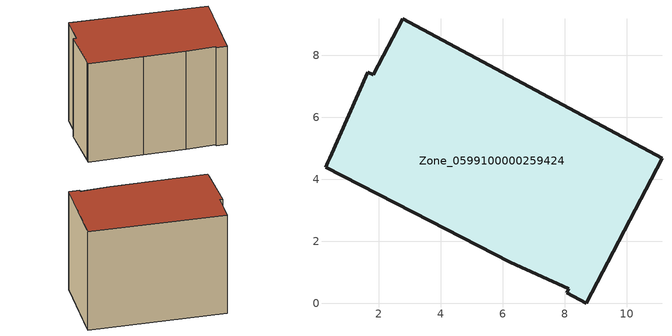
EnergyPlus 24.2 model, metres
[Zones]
Zone_0599100000259424
 floor ground (C_G): 8.12,0.47 6.24,1.32 3.64,2.66 0.28,4.39 0.35,4.55 0.43,4.68 1.65,7.46 1.83,7.37 2.77,9.18 11.14,4.68 8.7,0 8.06,0.34 z0
 wall outside (C_F): 11.14,4.68 2.77,9.18 1.83,7.37 1.65,7.46 0.43,4.68 0.35,4.55 0.28,4.39 3.64,2.66 6.24,1.32 8.12,0.47 8.06,0.34 8.7,0 11.14,4.68 z0:7.64
 roof outside (C_R): 8.12,0.47 8.06,0.34 8.7,0 11.14,4.68 2.77,9.18 1.83,7.37 1.65,7.46 0.43,4.68 0.35,4.55 0.28,4.39 3.64,2.66 6.24,1.32 z7.64
[BUILDING]
Pand.0599100000259424: North Axis=0; Terrain=City; Loads Convergence Tolerance Value=0.04; Temperature Convergence Tolerance Value=0.4; Solar Distribution=FullExterior; Maximum Number of Warmup Days=25; Minimum Number of Warmup Days=1
[Site:Location]
Rotterdam.The.Hague.AP_ZH_NLD Design_Conditions: Latitude=51.96; Longitude=4.45; Time Zone=1; Elevation=-4.5
[SITE:GROUNDTEMPERATURE:BUILDINGSURFACE]
18, 18, 18, 18, 18, 18, 18, 18, 18, 18, 18, 18
[MATERIAL] Thermal Absorptance=0.9; Solar Absorptance=0.7; Visible Absorptance=0.7
Name | Roughness | Thickness | Conductivity | Density | Specific Heat
G.TC.1946 | MediumSmooth | 0.15 | 1 | 540 | 1210
F.TC.1946 | Rough | 0.3 | 0.857143 | 1920 | 840
R.TC.1946 | MediumRough | 0.2 | 0.909091 | 1500 | 1000
[CONSTRUCTION]
C_G: G.TC.1946
C_F: F.TC.1946
C_R: R.TC.1946
[ZONE]
Zone_0599100000259424: Type=1; Multiplier=1; Ceiling Height=Autocalculate; Volume=Autocalculate; Floor Area=autocalculate; Part of Total Floor Area=Yes
[ZONEINFILTRATION:DESIGNFLOWRATE]
Infil_Zone_0599100000259424: Zone or ZoneList or Space or SpaceList=Zone_0599100000259424; Schedule=AlwaysOn; Design Flow Rate Calculation Method=Flow/Area; Flow Rate per Floor Area=0.003; Constant Term Coefficient=1; Temperature Term Coefficient=0; Velocity Term Coefficient=0; Velocity Squared Term Coefficient=0
[HVACTEMPLATE:ZONE:IDEALLOADSAIRSYSTEM]
Zone_0599100000259424: Maximum Heating Supply Air Temperature=50; Minimum Cooling Supply Air Temperature=13; Maximum Heating Supply Air Humidity Ratio=0.0156; Minimum Cooling Supply Air Humidity Ratio=0.0077; Heating Limit=NoLimit; Cooling Limit=NoLimit; Dehumidification Control Type=ConstantSensibleHeatRatio; Cooling Sensible Heat Ratio=0.7; Dehumidification Setpoint=60; Humidification Control Type=None; Humidification Setpoint=30; Outdoor Air Method=None; Outdoor Air Flow Rate per Person=0.00944; Outdoor Air Flow Rate per Zone Floor Area=0; Outdoor Air Flow Rate per Zone=0; Demand Controlled Ventilation Type=None; Outdoor Air Economizer Type=NoEconomizer; Heat Recovery Type=None; Sensible Heat Recovery Effectiveness=0.7; Latent Heat Recovery Effectiveness=0.65
[ZONECONTROL:THERMOSTAT]
ThermostatControl_Zone_0599100000259424: Zone or ZoneList=Zone_0599100000259424; Control Type Schedule=DualSetpointControlType; Control 1=Thermostat_Zone_0599100000259424; Temperature Difference Between Cutout And Setpoint=0
[THERMOSTATSETPOINT:DUALSETPOINT]
Thermostat_Zone_0599100000259424: Heating Setpoint Temperature Schedule=HeatingSetpoint_Zone_0599100000259424; Cooling Setpoint Temperature Schedule=CoolingSetpoint_Zone_0599100000259424
[SCHEDULE:COMPACT]
HeatingSetpoint_Zone_0599100000259424: Through: 12/31, For: AllDays, Until: 24:00, 21
CoolingSetpoint_Zone_0599100000259424: Through: 12/31, For: AllDays, Until: 24:00, 24
DualSetpointControlType: Through: 12/31, For: AllDays, Until: 24:00, 4
AlwaysOn: Through: 12/31, For: AllDays, Until: 24:00, 1
